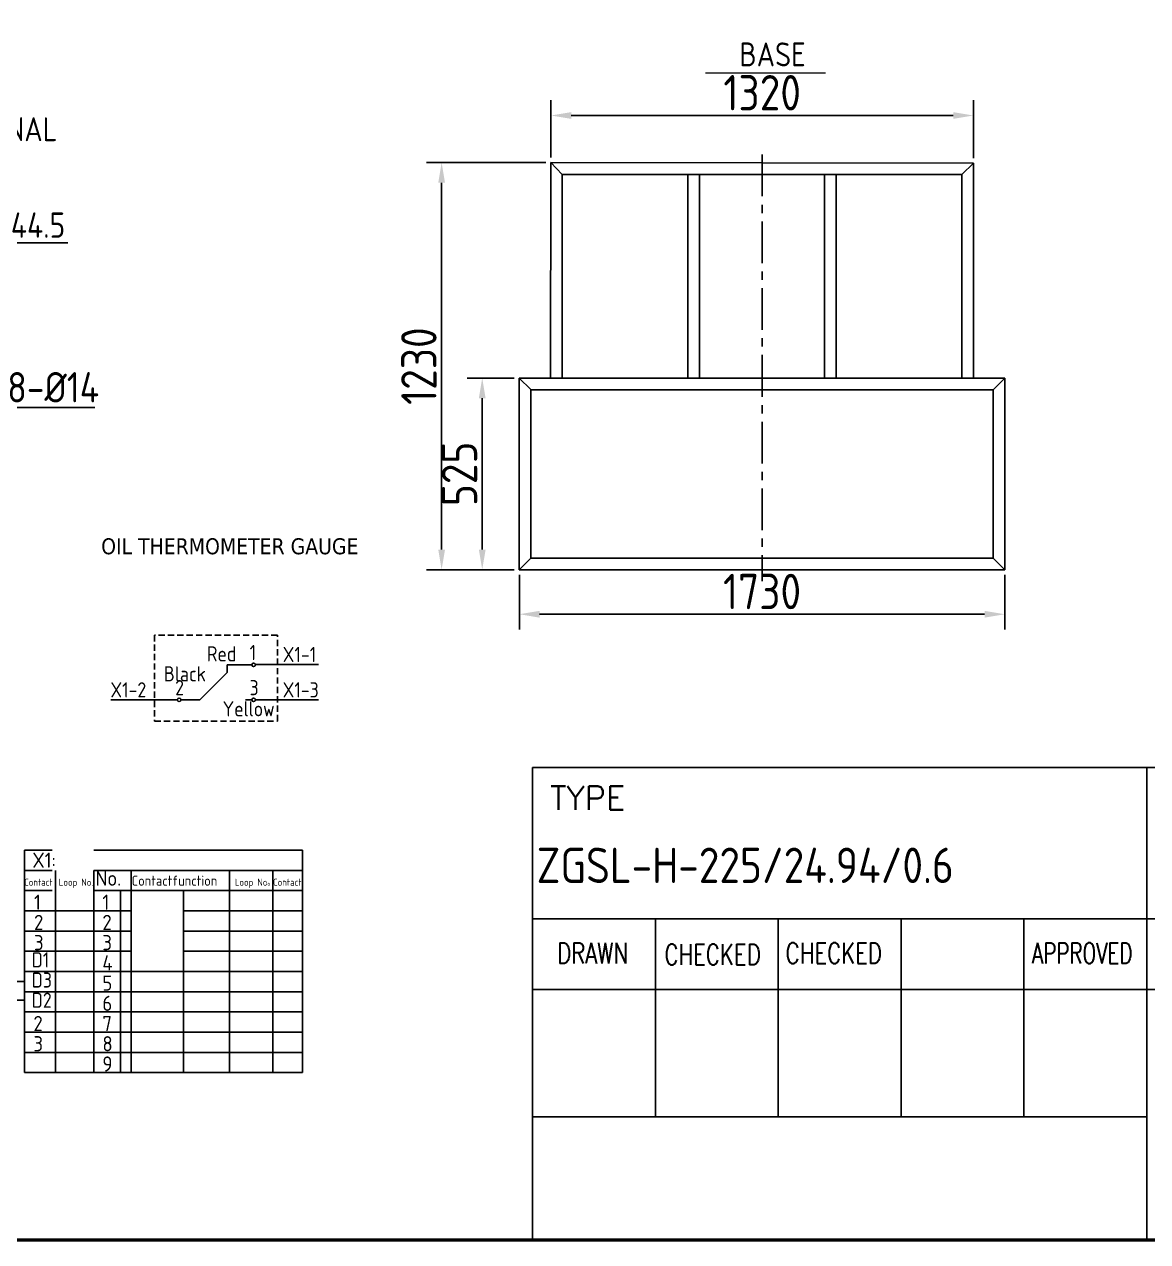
# Model space of a CAD drawing. Header units: millimetres. Extents: x 124493 to 133608, y -169944 to -164394.
# Drawn here: x 128346 to 130568, y -169741 to -167334 of the extents above; entities that cross this region are included whole.
import ezdxf

# ---------------------------------------------------------------- set-up
doc = ezdxf.new("R2010")
doc.units = ezdxf.units.MM
doc.header["$LTSCALE"] = 13
for name, pattern in [('CENTER', [50.8, 31.75, -6.35, 6.35, -6.35]), ('CENTERX2', [101.6, 63.5, -12.7, 12.7, -12.7]), ('HIDDEN', [9.525, 6.35, -3.175])]:
    doc.linetypes.add(name, pattern=pattern)
doc.layers.get('0').update_dxf_attribs({"color": 1, "linetype": 'CENTER'})
for name, color, linetype in [('1', 4, 'Continuous'), ('2', 3, 'Continuous'), ('4', 2, 'HIDDEN'), ('粗实线', 4, 'Continuous')]:
    doc.layers.add(name, color=color, linetype=linetype)
doc.layers.add('标注、文本', color=3, linetype='Continuous', lineweight=25)
doc.layers.add('铁心', color=3, linetype='Continuous', lineweight=0)
doc.styles.add('ACISOTS', font='isocp.shx', dxfattribs={"height": 1, "bigfont": 'gbcbig.shx'})
doc.styles.add('ROMANS', font='romans.shx', dxfattribs={"bigfont": 'whgtxt.shx'})
doc.styles.get("Standard").update_dxf_attribs({"font": 'gbenor.shx', "bigfont": 'gbcbig.shx'})
doc.styles.add('Tahoma_txtstyle_30.54_0_0', font='tahoma.ttf')
doc.dimstyles.new('1-15', dxfattribs={"dimscale": 20, "dimtxt": 3.5, "dimasz": 2, "dimexe": 1.5, "dimexo": 0.5, "dimgap": 0.5, "dimtad": 1, "dimtoh": 1, "dimdec": 1, "dimdsep": 46, "dimtxsty": 'Standard', "dimcen": 2.5, "dimclrd": 3, "dimclre": 3, "dimclrt": 3, "dimadec": 0, "dimazin": 2, "dimtfac": 1, "dimtdec": 1, "dimtmove": 0, "dimatfit": 2, "dimfxl": 1, "dimarcsym": 0})

# ---------------------------------------------------------------- blocks, each defined once
blk = doc.blocks.new('*D663')
at = {"layer": 'Defpoints', "color": 0, "transparency": 16777216}
for p in [(128234.5, -167766), (128167.8, -167842.9), (128234.5, -167842.9)]:
    blk.add_point(p, dxfattribs=at)
at = {"layer": '标注、文本', "color": 3, "lineweight": -2, "transparency": 16777216}
for p, q in [((128167.8, -167832.9), (128167.8, -167736)), ((128234.5, -167832.9), (128234.5, -167736)), ((128127.8, -167766), (128087.8, -167766)), ((128167.8, -167766), (128234.5, -167766)), ((128274.5, -167766), (128432.1, -167766))]:
    blk.add_line(p, q, dxfattribs=at)
at = {"layer": '标注、文本', "color": 3, "transparency": 16777216}
for points in [[(128127.8, -167759.4), (128127.8, -167772.7), (128167.8, -167766)], [(128274.5, -167759.4), (128274.5, -167772.7), (128234.5, -167766)]]:
    blk.add_solid(points, dxfattribs=at)
at = {"layer": '标注、文本', "color": 3, "transparency": 16777216, "insert": (128373.3, -167731), "char_height": 50, "attachment_point": 5}
blk.add_mtext('44.5', dxfattribs=at)
blk = doc.blocks.new('*D701')
at = {"layer": 'Defpoints', "color": 0, "transparency": 16777216}
for p in [(130223.1, -167514.2), (129387.6, -167607.2), (130223.1, -167608.3)]:
    blk.add_point(p, dxfattribs=at)
at = {"layer": '标注、文本', "color": 3, "lineweight": -2, "transparency": 16777216}
for p, q in [((129387.6, -167597.2), (129387.6, -167484.2)), ((130223.1, -167598.3), (130223.1, -167484.2)), ((129427.6, -167514.2), (130183.1, -167514.2))]:
    blk.add_line(p, q, dxfattribs=at)
at = {"layer": '标注、文本', "color": 3, "transparency": 16777216}
for points in [[(129427.6, -167507.6), (129427.6, -167520.9), (129387.6, -167514.2)], [(130183.1, -167507.6), (130183.1, -167520.9), (130223.1, -167514.2)]]:
    blk.add_solid(points, dxfattribs=at)
at = {"layer": '标注、文本', "color": 3, "transparency": 16777216, "insert": (129805.3, -167469.2), "char_height": 70, "attachment_point": 5}
blk.add_mtext('1320 ', dxfattribs=at)
blk = doc.blocks.new('*D702')
at = {"layer": 'Defpoints', "color": 0, "transparency": 16777216}
for p in [(129387.6, -167607.2), (129171.4, -168412.6), (129325.1, -168412.6)]:
    blk.add_point(p, dxfattribs=at)
at = {"layer": '标注、文本', "color": 3, "lineweight": -2, "transparency": 16777216}
for p, q in [((129377.6, -167607.2), (129141.4, -167607.2)), ((129171.4, -167647.2), (129171.4, -168372.6)), ((129315.1, -168412.6), (129141.4, -168412.6))]:
    blk.add_line(p, q, dxfattribs=at)
at = {"layer": '标注、文本', "color": 3, "transparency": 16777216}
for points in [[(129164.8, -167647.2), (129178.1, -167647.2), (129171.4, -167607.2)], [(129164.8, -168372.6), (129178.1, -168372.6), (129171.4, -168412.6)]]:
    blk.add_solid(points, dxfattribs=at)
at = {"layer": '标注、文本', "color": 3, "transparency": 16777216, "insert": (129126.4, -168009.9), "char_height": 70, "attachment_point": 5, "rotation": 90}
blk.add_mtext('1230 ', dxfattribs=at)
blk = doc.blocks.new('*D703')
at = {"layer": 'Defpoints', "color": 0, "transparency": 16777216}
for p in [(129251.7, -168033.4), (129325.1, -168033.4), (129325.1, -168412.6)]:
    blk.add_point(p, dxfattribs=at)
at = {"layer": '标注、文本', "color": 3, "lineweight": -2, "transparency": 16777216}
for p, q in [((129315.1, -168033.4), (129221.7, -168033.4)), ((129251.7, -168372.6), (129251.7, -168073.4)), ((129315.1, -168412.6), (129221.7, -168412.6))]:
    blk.add_line(p, q, dxfattribs=at)
at = {"layer": '标注、文本', "color": 3, "transparency": 16777216}
for points in [[(129245, -168073.4), (129258.4, -168073.4), (129251.7, -168033.4)], [(129245, -168372.6), (129258.4, -168372.6), (129251.7, -168412.6)]]:
    blk.add_solid(points, dxfattribs=at)
at = {"layer": '标注、文本', "color": 3, "transparency": 16777216, "insert": (129206.7, -168223), "char_height": 70, "attachment_point": 5, "rotation": 90}
blk.add_mtext('525 ', dxfattribs=at)
blk = doc.blocks.new('*D704')
at = {"layer": 'Defpoints', "color": 0, "transparency": 16777216}
for p in [(129325.1, -168412.6), (130285.1, -168412.6), (130285.1, -168500.6)]:
    blk.add_point(p, dxfattribs=at)
at = {"layer": '标注、文本', "color": 3, "lineweight": -2, "transparency": 16777216}
for p, q in [((129325.1, -168422.6), (129325.1, -168530.6)), ((130285.1, -168422.6), (130285.1, -168530.6)), ((129365.1, -168500.6), (130245.1, -168500.6))]:
    blk.add_line(p, q, dxfattribs=at)
at = {"layer": '标注、文本', "color": 3, "transparency": 16777216}
for points in [[(129365.1, -168493.9), (129365.1, -168507.3), (129325.1, -168500.6)], [(130245.1, -168493.9), (130245.1, -168507.3), (130285.1, -168500.6)]]:
    blk.add_solid(points, dxfattribs=at)
at = {"layer": '标注、文本', "color": 3, "transparency": 16777216, "insert": (129805.1, -168455.6), "char_height": 70, "attachment_point": 5}
blk.add_mtext('1730 ', dxfattribs=at)
blk = doc.blocks.new('*D754')
at = {"layer": 'Defpoints', "color": 0, "transparency": 16777216}
for p in [(128225.6, -168037.5), (128243.4, -168048.8)]:
    blk.add_point(p, dxfattribs=at)
at = {"layer": '标注、文本', "color": 3, "lineweight": -2, "transparency": 16777216}
for p, q in [((128191.9, -168016.1), (128158.1, -167994.6)), ((128225.6, -168037.5), (128243.4, -168048.8)), ((128277.1, -168070.3), (128310.9, -168091.7)), ((128310.9, -168091.7), (128485.9, -168091.7))]:
    blk.add_line(p, q, dxfattribs=at)
at = {"layer": '标注、文本', "color": 3, "transparency": 16777216}
for points in [[(128195.5, -168010.5), (128188.3, -168021.7), (128225.6, -168037.5)], [(128280.7, -168064.6), (128273.5, -168075.9), (128243.4, -168048.8)]]:
    blk.add_solid(points, dxfattribs=at)
at = {"layer": '标注、文本', "color": 3, "transparency": 16777216, "insert": (128403.4, -168051.7), "char_height": 60, "attachment_point": 5}
blk.add_mtext('8-%%C14', dxfattribs=at)

msp = doc.modelspace()

# ---------------------------------------------------------------- linework, layer by layer
at = {"color": 3}
for p, q in [((128896.25, -168967.21), (128346.25, -168967.21)), ((128896.25, -169007.21), (128346.25, -169007.21)), ((128896.25, -169047.21), (128346.25, -169047.21)), ((128557.22, -169087.21), (128346.25, -169087.21)), ((128896.25, -169087.21), (128660.84, -169087.21)), ((128557.22, -169127.21), (128346.25, -169127.21)), ((128896.25, -169127.21), (128660.84, -169127.21)), ((128557.22, -169167.21), (128346.25, -169167.21)), ((128896.25, -169167.21), (128660.84, -169167.21)), ((128557.22, -169207.21), (128346.25, -169207.21)), ((128557.22, -169207.21), (128660.84, -169207.21)), ((128896.25, -169207.21), (128660.84, -169207.21)), ((128346.25, -169227.07), (128243.89, -169227.07)), ((128557.22, -169247.21), (128346.25, -169247.21)), ((128557.22, -169247.21), (128660.84, -169247.21)), ((128896.25, -169247.21), (128660.84, -169247.21)), ((128346.25, -169263.63), (128243.89, -169263.63)), ((128557.22, -169287.21), (128346.25, -169287.21)), ((128557.22, -169287.21), (128660.84, -169287.21)), ((128896.25, -169287.21), (128660.84, -169287.21)), ((128557.22, -169327.21), (128346.25, -169327.21)), ((128557.22, -169327.21), (128660.84, -169327.21)), ((128896.25, -169327.21), (128660.84, -169327.21)), ((128557.22, -169367.21), (128346.25, -169367.21)), ((128557.22, -169367.21), (128660.84, -169367.21)), ((128896.25, -169367.21), (128660.84, -169367.21)), ((128557.22, -169407.21), (128346.25, -169407.21)), ((128557.22, -169407.21), (128660.84, -169407.21)), ((128896.25, -169407.21), (128660.84, -169407.21))]:
    msp.add_line(p, q, dxfattribs=at)
at = {"layer": '1', "color": 1, "linetype": 'CENTERX2', "lineweight": -3, "ltscale": 0.1}
msp.add_line((129805.06, -167591.52), (129805.06, -168435.22), dxfattribs=at)
at = {"layer": '1', "ltscale": 0.15}
for p, q in [((128693.35, -168669.98), (128747.5, -168615.84)), ((128747.5, -168615.84), (128747.5, -168600.56)), ((128747.5, -168600.56), (128796.09, -168600.56)), ((128803.09, -168599.94), (128928, -168599.94)), ((128517.59, -168669.98), (128648.92, -168669.98)), ((128655.86, -168669.98), (128693.35, -168669.98)), ((128783.43, -168669.98), (128796.09, -168669.98)), ((128803.03, -168669.98), (128927.94, -168669.98))]:
    msp.add_line(p, q, dxfattribs=at)
at = {"layer": '1', "const_width": 6.54}
msp.add_lwpolyline([(124978.4, -169738.19), (132154.4, -169738.19), (132154.4, -164580.44), (124978.4, -164580.44), (124978.4, -169738.19)], dxfattribs=at)
at = {"layer": '1', "ltscale": 0.15}
for centre in [(128799.56, -168600.56), (128652.39, -168669.98), (128799.56, -168669.98)]:
    msp.add_circle(centre, 3.47, dxfattribs=at)
at = {"layer": '2'}
for p, q in [((129351.27, -168803.81), (132154.4, -168803.81)), ((129351.27, -168803.81), (129351.27, -169738.19)), ((130565.96, -168803.81), (130565.96, -169738.19)), ((129351.27, -169102.81), (132154.4, -169102.81)), ((129594.21, -169102.81), (129594.21, -169494.65)), ((129837.15, -169102.81), (129837.15, -169494.65)), ((130080.08, -169102.81), (130080.08, -169494.65)), ((130323.02, -169102.81), (130323.02, -169494.65)), ((129351.27, -169242.97), (130565.96, -169242.97)), ((130565.96, -169242.97), (132154.4, -169242.97)), ((129351.27, -169494.65), (130565.96, -169494.65)), ((129351.27, -169737.58), (129351.27, -169494.65))]:
    msp.add_line(p, q, dxfattribs=at)
at = {"layer": '4', "ltscale": 0.15}
for p, q in [((128603.8, -168542), (128603.8, -168712.19)), ((128846.77, -168542), (128603.8, -168542)), ((128846.77, -168712.19), (128846.77, -168542)), ((128603.8, -168712.19), (128846.77, -168712.19))]:
    msp.add_line(p, q, dxfattribs=at)
at = {"layer": '标注、文本', "color": 4, "lineweight": 30}
for p, q in [((129386.98, -168033.42), (129387.57, -167607.16)), ((129387.57, -167607.16), (130223.13, -167608.31)), ((129387.57, -167607.16), (129410.01, -167631.19)), ((130200.09, -167631.19), (130223.13, -167608.31)), ((130223.13, -167608.31), (130223.13, -168033.09)), ((129410.01, -168032.97), (129410.01, -167631.19)), ((129410.01, -167631.19), (130200.09, -167631.19)), ((129658.28, -167631.19), (129658.28, -168033.09)), ((129681.32, -167631.19), (129681.32, -168033.09)), ((129928.8, -167631.19), (129928.8, -168033.09)), ((129951.84, -167631.19), (129951.84, -168033.09)), ((130200.09, -167631.19), (130200.09, -168033.09)), ((129325.05, -168033.42), (130285.05, -168033.42)), ((129348.09, -168056.43), (129325.05, -168033.42)), ((130262.01, -168056.46), (130285.05, -168033.42)), ((129348.09, -168056.46), (129348.09, -168389.58)), ((129348.09, -168056.46), (130262.01, -168056.46)), ((129325.06, -168412.62), (129348.09, -168389.58)), ((130262.01, -168389.58), (130285.05, -168412.62))]:
    msp.add_line(p, q, dxfattribs=at)
at = {"layer": '标注、文本'}
for p, q in [((128346.25, -168967.21), (128346.25, -169407.21)), ((128896.25, -168967.21), (128896.25, -169407.21)), ((128407.95, -169007.21), (128407.95, -169407.21)), ((128483.66, -169007.21), (128483.66, -169407.21)), ((128557.22, -169007.21), (128557.22, -169407.21)), ((128751.91, -169007.21), (128751.91, -169407.21)), ((128837.8, -169007.21), (128837.8, -169407.21)), ((128536.51, -169047.21), (128536.51, -169407.21)), ((128660.84, -169047.21), (128660.84, -169407.21))]:
    msp.add_line(p, q, dxfattribs=at)
at = {"layer": '粗实线', "lineweight": 30}
for p, q in [((129325.05, -168033.42), (129325.05, -168412.62)), ((130285.05, -168033.42), (130285.05, -168412.62)), ((130262.01, -168056.46), (130262.01, -168389.58)), ((129348.09, -168389.58), (130262.01, -168389.58)), ((129325.06, -168412.62), (130285.05, -168412.62))]:
    msp.add_line(p, q, dxfattribs=at)
at = {"layer": '铁心'}
msp.add_line((129930.54, -167430.59), (129693.04, -167430.59), dxfattribs=at)

# ---------------------------------------------------------------- texts
at = {"color": 4, "style": 'ACISOTS'}
for s, height, p in [('X1:', 30, (128362.18, -169001.95)), ('No.', 30, (128487.17, -169037.66)), ('Contact', 14, (128345.94, -169037.66)), ('Loop No.', 14, (128414.32, -169037.66)), ('Contactfunction', 20, (128558.37, -169037.66)), ('Loop No。', 14, (128762.47, -169037.66)), ('Contact', 14, (128838.15, -169037.66))]:
    msp.add_text(s, height=height, dxfattribs=at).set_placement(p)
at = {"color": 4, "true_color": 0x00ffff}
msp.add_text('ZGSL-H-225/24.94/0.6', height=70, dxfattribs=at).set_placement((129359.26, -169032.16))
at = {"color": 3, "style": 'ACISOTS'}
for s, p in [('1', (128365.4, -169085.08)), ('1', (128500.58, -169085.08)), ('2', (128365.4, -169125.08)), ('2', (128500.58, -169125.08)), ('3', (128365.4, -169165.08)), ('3', (128500.58, -169165.08)), ('4', (128500.58, -169205.08)), ('5', (128500.58, -169245.08)), ('6', (128500.58, -169285.08)), ('2', (128364.22, -169325.08)), ('7', (128500.58, -169325.08)), ('3', (128364.22, -169365.08)), ('8', (128500.58, -169365.08)), ('9', (128500.58, -169405.08))]:
    msp.add_text(s, height=30, dxfattribs=at).set_placement(p)
at = {"color": 3}
for s, p in [('D1', (128360.86, -169199)), ('D3', (128360.86, -169239)), ('D2', (128360.86, -169279))]:
    msp.add_text(s, height=30, dxfattribs=at).set_placement(p)
at = {"layer": '2', "ltscale": 0.15}
for s, p in [('Red', (128707.03, -168593.87)), ('1', (128791.66, -168591.39)), ('X1-1', (128857.24, -168595.08)), ('Black', (128621.98, -168633.44)), ('X1-2', (128516.57, -168665.12)), ('2', (128644.49, -168660.81)), ('3', (128791.66, -168660.81)), ('X1-3', (128857.18, -168665.12)), ('Yellow', (128738.28, -168702.57))]:
    msp.add_text(s, height=30, dxfattribs=at).set_placement(p)
at = {"layer": '2', "style": 'ROMANS'}
msp.add_text('TYPE', height=46.719, dxfattribs=at).set_placement((129386.25, -168887.36))
for s, width, p in [('DRAWN', 0.75, (129399.96, -169191.61)), ('CHECKED', 0.75, (129851.7, -169191.61)), ('APPROVED', 0.7, (130338.8, -169191.61)), ('CHECKED', 0.75, (129612.08, -169194.22))]:
    msp.add_text(s, height=41.112, dxfattribs=dict(at, width=width)).set_placement(p)
at = {"layer": '铁心'}
for s, height, p in [('BASE', 47.249, (129760.2, -167416.97)), ('L.V TERMINAL', 47.2491, (128062.82, -167564.98))]:
    msp.add_text(s, height=height, dxfattribs=at).set_placement(p)
at = {"layer": '铁心', "style": 'Tahoma_txtstyle_30.54_0_0'}
msp.add_text('OIL THERMOMETER GAUGE ', height=31.6064, dxfattribs=at).set_placement((128498.21, -168381.97))

# ---------------------------------------------------------------- dimensions: what is measured, and where the dimension line sits
at = {"layer": '标注、文本'}
for base, p1, p2, text, picture, middle in [((130223.13, -167514.25), (129387.57, -167607.16), (130223.13, -167608.31), '1320 ', '*D701', (129805.35, -167469.25)), ((130285.05, -168500.59), (129325.06, -168412.62), (130285.05, -168412.62), '1730 ', '*D704', (129805.06, -168455.59))]:
    dim = msp.add_linear_dim(base=base, p1=p1, p2=p2, text=text, dimstyle='1-15', dxfattribs=at)
    dim.commit()
    dim.dimension.update_dxf_attribs({"geometry": picture, "text_midpoint": middle})
for base, p1, p2, text, picture, middle in [((129171.42, -168412.62), (129387.57, -167607.16), (129325.05, -168412.62), '1230 ', '*D702', (129126.42, -168009.89)), ((129251.72, -168033.42), (129325.05, -168412.62), (129325.05, -168033.42), '525 ', '*D703', (129206.72, -168223.02))]:
    dim = msp.add_linear_dim(base=base, p1=p1, p2=p2, angle=90, text=text, dimstyle='1-15', dxfattribs=at)
    dim.commit()
    dim.dimension.update_dxf_attribs({"geometry": picture, "text_midpoint": middle})
dim = msp.add_linear_dim(base=(128234.54, -167766.02), p1=(128167.81, -167842.92), p2=(128234.54, -167842.93), text='44.5', dimstyle='1-15', override={"dimtxt": 2.5}, dxfattribs=at)
dim.commit()
dim.dimension.update_dxf_attribs({"geometry": '*D663', "text_midpoint": (128373.32, -167766.02), "dimtype": 160})
dim = msp.add_diameter_dim_2p(p1=(128225.64, -168037.54), p2=(128243.36, -168048.81), text='8-%%C14', dimstyle='1-15', override={"dimtxt": 3, "dimcen": 2}, dxfattribs=at)
dim.commit()
dim.dimension.update_dxf_attribs({"geometry": '*D754', "text_midpoint": (128403.38, -168051.72)})

doc.saveas('drawing.dxf')
